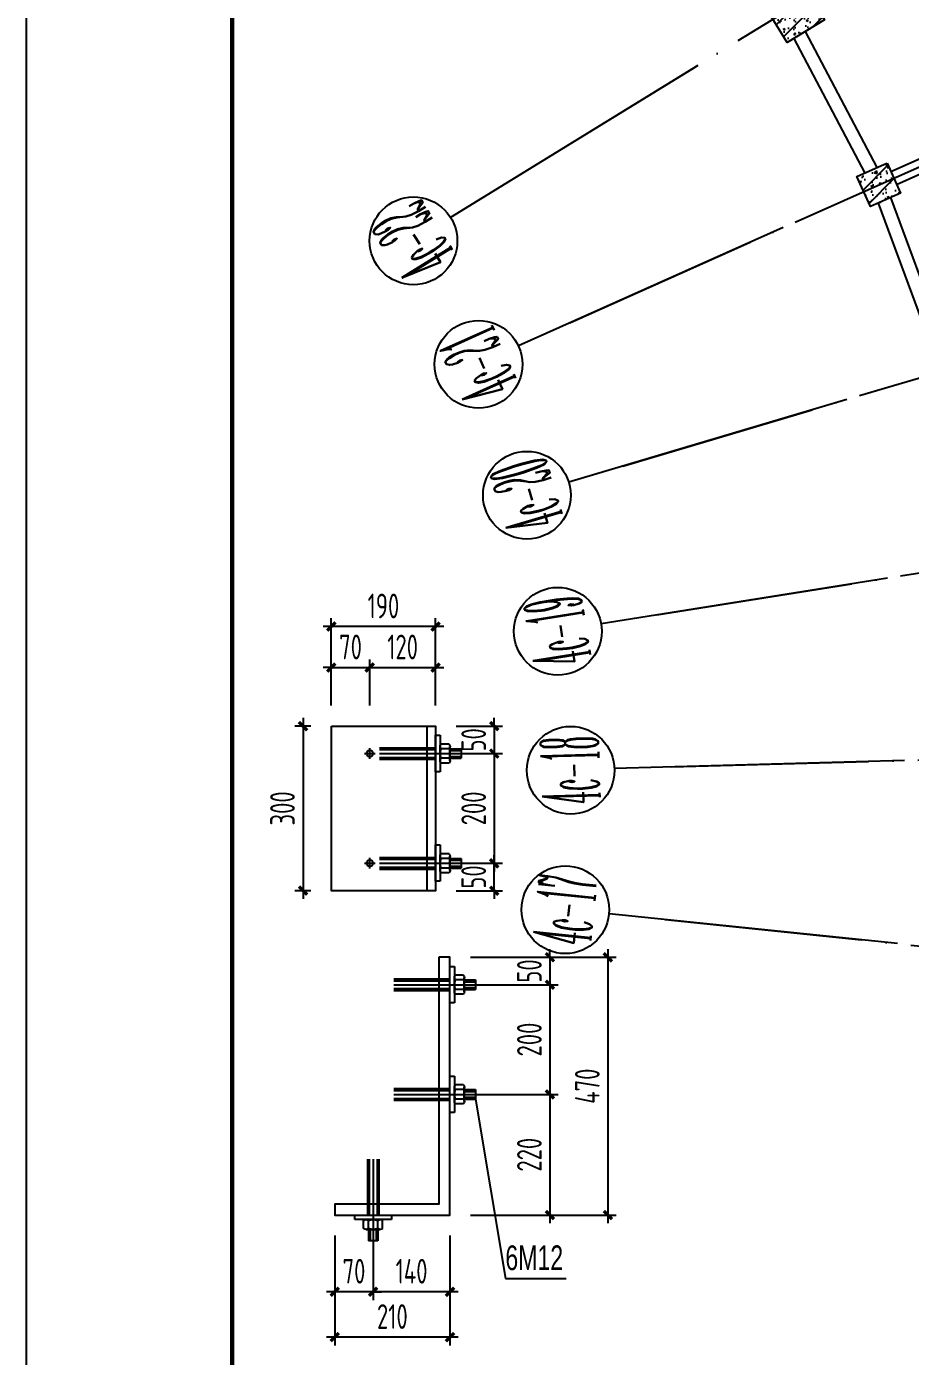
# Model space of a CAD drawing. Extents: x -803796 to -501762, y -1479216 to -846035.
# Drawn here: x -590862 to -574743, y -892698 to -868453 of the extents above; entities that cross this region are included whole.
import ezdxf
from ezdxf.enums import TextEntityAlignment as Align

# ---------------------------------------------------------------- set-up
doc = ezdxf.new("R2010")
doc.units = 0
doc.header["$LTSCALE"] = 1500
doc.linetypes.add('CENTER', pattern=[2, 1.25, -0.25, 0.25, -0.25])
doc.linetypes.add('XREF-GRID-04区$0$ACAD_ISO04W100', pattern=[30, 24, -3, 0, -3])
doc.layers.get('0').update_dxf_attribs({"linetype": 'CONTINUOUS'})
doc.layers.get('Defpoints').update_dxf_attribs({"linetype": 'CONTINUOUS'})
for name, color, linetype in [('AR-INT DECO', 140, 'CONTINUOUS'), ('BORDER', 7, 'CONTINUOUS'), ('C18', 4, 'CENTER'), ('COLUMN', 1, 'CONTINUOUS'), ('DIM', 3, 'CONTINUOUS'), ('HATCH', 254, 'CONTINUOUS'), ('L18', 6, 'CONTINUOUS'), ('L25', 7, 'CONTINUOUS'), ('struc', 161, 'CONTINUOUS'), ('TEXT', 7, 'CONTINUOUS'), ('XREF-GRID-04区$0$A-DOTE', 14, 'XREF-GRID-04区$0$ACAD_ISO04W100'), ('XREF-GRID-04区$0$AXIS', 3, 'CONTINUOUS')]:
    doc.layers.add(name, color=color, linetype=linetype)
doc.styles.add('TSSD_Dimension', font='Tssdeng.shx', dxfattribs={"width": 0.7, "bigfont": 'hztxt.shx'})
doc.styles.add('TSSD_Label', font='tj03-romans1.shx', dxfattribs={"width": 0.7, "bigfont": 'hztxt.shx'})
doc.styles.add('XREF-GRID-04区$0$_TCH_AXIS', font='COMPLEX', dxfattribs={"bigfont": 'GBCBIG'})
doc.dimstyles.new('TSSD_15_150', dxfattribs={"dimtxt": 450, "dimasz": 150, "dimexe": 150, "dimexo": 375, "dimgap": 150, "dimtad": 1, "dimdec": 0, "dimlfac": 0.1, "dimzin": 0, "dimdsep": 46, "dimtxsty": 'TSSD_Dimension', "dimblk": 'ARCHTICK', "dimblk1": 'ARCHTICK', "dimblk2": 'ARCHTICK', "dimcen": 0, "dimdle": 150, "dimclrt": 7, "dimadec": 0, "dimazin": 0, "dimtfac": 1, "dimtdec": 0, "dimtix": 1, "dimtmove": 2, "dimatfit": 3, "dimfxl": 1, "dimtolj": 1, "dimtzin": 0, "dimarcsym": 0})
pattern_1 = [(50, (-446704.6, -1040577.4), (358.6301, -31.37607), [37.5, -412.5]), (355, (-446704.6, -1040577.4), (-69.37567, 376.09607), [30, -330]), (100.4514, (-446674.7, -1040580), (289.2547, 344.71977), [31.8701, -350.57106]), (46.1842, (-446704.6, -1040477.4), (533.6205, -82.7595), [56.25, -618.75]), (96.6356, (-446660.1, -1040484.3), (467.3314, 487.0589), [47.8051, -525.8565]), (351.1842, (-446704.6, -1040477.4), (467.331, 487.0593), [45, -495]), (21, (-446654.6, -1040502.4), (298.45353, -201.30945), [37.5, -412.5]), (326, (-446654.6, -1040502.4), (121.65767, 362.575), [30, -330]), (71.4514, (-446629.7, -1040519.18), (420.1113, 161.26525), [31.8701, -350.57106]), (37.5, (-446704.59, -1040577.4), (6.07993, 166.44693), [0, -326, 0, -335, 0, -331.25]), (7.5, (-446704.59, -1040577.4), (131.53477, 197.20586), [0, -191, 0, -318.5, 0, -126.25]), (327.5, (-446816.09, -1040577.4), (266.91122, -11.27744), [0, -125, 0, -390, 0, -517.5]), (317.5, (-446866.09, -1040577.4), (291.59308, 50.0525), [0, -162.5, 0, -259, 0, -367.5]), (45, (-446704.59, -1040577.4), (-176.7767, 176.7767), [])]

# ---------------------------------------------------------------- blocks, each defined once
blk = doc.blocks.new('_ArchTick')
at = {"color": 0, "linetype": 'ByBlock', "const_width": 0.4}
blk.add_lwpolyline([(-0.5, -0.5), (0.5, 0.5)], dxfattribs=at)
blk = doc.blocks.new('*D414')
at = {"layer": 'Defpoints', "color": 0, "transparency": 16777216}
for p in [(-584604, -880139), (-585304, -881207), (-584604, -881207)]:
    blk.add_point(p, dxfattribs=at)
at = {"layer": 'DIM', "color": 0, "lineweight": -2, "transparency": 16777216}
for p, q in [((-585304, -880832), (-585304, -879989)), ((-584604, -880832), (-584604, -879989)), ((-585304, -880139), (-585454, -880139)), ((-585304, -880139), (-584604, -880139)), ((-584604, -880139), (-584454, -880139))]:
    blk.add_line(p, q, dxfattribs=at)
at = {"layer": 'DIM', "color": 0, "lineweight": -2, "transparency": 16777216, "xscale": 150, "yscale": 150, "zscale": 150}
blk.add_blockref('_ArchTick', (-585304, -880139), dxfattribs=at)
at = {"layer": 'DIM', "color": 0, "lineweight": -2, "transparency": 16777216, "xscale": 150, "yscale": 150, "zscale": 150, "rotation": 180}
blk.add_blockref('_ArchTick', (-584604, -880139), dxfattribs=at)
at = {"layer": 'DIM', "color": 7, "transparency": 16777216, "insert": (-584954, -879764), "char_height": 450, "attachment_point": 5, "style": 'TSSD_Dimension'}
blk.add_mtext('\\A1;70', dxfattribs=at)
blk = doc.blocks.new('*D415')
at = {"layer": 'Defpoints', "color": 0, "transparency": 16777216}
for p in [(-583404, -880139), (-584604, -881207), (-583404, -881207)]:
    blk.add_point(p, dxfattribs=at)
at = {"layer": 'DIM', "color": 0, "lineweight": -2, "transparency": 16777216}
for p, q in [((-584604, -880832), (-584604, -879989)), ((-583404, -880832), (-583404, -879989)), ((-584754, -880139), (-583254, -880139))]:
    blk.add_line(p, q, dxfattribs=at)
at = {"layer": 'DIM', "color": 0, "lineweight": -2, "transparency": 16777216, "xscale": 150, "yscale": 150, "zscale": 150, "rotation": 180}
blk.add_blockref('_ArchTick', (-584604, -880139), dxfattribs=at)
at = {"layer": 'DIM', "color": 0, "lineweight": -2, "transparency": 16777216, "xscale": 150, "yscale": 150, "zscale": 150}
blk.add_blockref('_ArchTick', (-583404, -880139), dxfattribs=at)
at = {"layer": 'DIM', "color": 7, "transparency": 16777216, "insert": (-584004, -879764), "char_height": 450, "attachment_point": 5, "style": 'TSSD_Dimension'}
blk.add_mtext('\\A1;120', dxfattribs=at)
blk = doc.blocks.new('*D416')
at = {"layer": 'Defpoints', "color": 0, "transparency": 16777216}
for p in [(-585304, -879391), (-585304, -881207), (-583404, -881207)]:
    blk.add_point(p, dxfattribs=at)
at = {"layer": 'DIM', "color": 0, "lineweight": -2, "transparency": 16777216}
for p, q in [((-585304, -880832), (-585304, -879241)), ((-583404, -880832), (-583404, -879241)), ((-583254, -879391), (-585454, -879391))]:
    blk.add_line(p, q, dxfattribs=at)
at = {"layer": 'DIM', "color": 0, "lineweight": -2, "transparency": 16777216, "xscale": 150, "yscale": 150, "zscale": 150, "rotation": 180}
blk.add_blockref('_ArchTick', (-585304, -879391), dxfattribs=at)
at = {"layer": 'DIM', "color": 0, "lineweight": -2, "transparency": 16777216, "xscale": 150, "yscale": 150, "zscale": 150}
blk.add_blockref('_ArchTick', (-583404, -879391), dxfattribs=at)
at = {"layer": 'DIM', "color": 7, "transparency": 16777216, "insert": (-584354, -879016), "char_height": 450, "attachment_point": 5, "style": 'TSSD_Dimension'}
blk.add_mtext('\\A1;190', dxfattribs=at)
blk = doc.blocks.new('*D417')
at = {"layer": 'Defpoints', "color": 0, "transparency": 16777216}
for p in [(-583404, -881207), (-583404, -881707), (-582333, -881707)]:
    blk.add_point(p, dxfattribs=at)
at = {"layer": 'DIM', "color": 0, "lineweight": -2, "transparency": 16777216}
for p, q in [((-583029, -881207), (-582183, -881207)), ((-582333, -881207), (-582333, -881057)), ((-582333, -881207), (-582333, -881707)), ((-583029, -881707), (-582183, -881707)), ((-582333, -881707), (-582333, -881857))]:
    blk.add_line(p, q, dxfattribs=at)
at = {"layer": 'DIM', "color": 0, "lineweight": -2, "transparency": 16777216, "xscale": 150, "yscale": 150, "zscale": 150}
for p, rotation in [((-582333, -881207), 270), ((-582333, -881707), 90)]:
    blk.add_blockref('_ArchTick', p, dxfattribs=dict(at, rotation=rotation))
at = {"layer": 'DIM', "color": 7, "transparency": 16777216, "insert": (-582708, -881457), "char_height": 450, "attachment_point": 5, "rotation": 90, "style": 'TSSD_Dimension'}
blk.add_mtext('\\A1;50', dxfattribs=at)
blk = doc.blocks.new('*D418')
at = {"layer": 'Defpoints', "color": 0, "transparency": 16777216}
for p in [(-583404, -881707), (-583404, -883707), (-582333, -883707)]:
    blk.add_point(p, dxfattribs=at)
at = {"layer": 'DIM', "color": 0, "lineweight": -2, "transparency": 16777216}
for p, q in [((-583029, -881707), (-582183, -881707)), ((-582333, -881557), (-582333, -883857)), ((-583029, -883707), (-582183, -883707))]:
    blk.add_line(p, q, dxfattribs=at)
at = {"layer": 'DIM', "color": 0, "lineweight": -2, "transparency": 16777216, "xscale": 150, "yscale": 150, "zscale": 150}
for p, rotation in [((-582333, -881707), 90), ((-582333, -883707), 270)]:
    blk.add_blockref('_ArchTick', p, dxfattribs=dict(at, rotation=rotation))
at = {"layer": 'DIM', "color": 7, "transparency": 16777216, "insert": (-582708, -882707), "char_height": 450, "attachment_point": 5, "rotation": 90, "style": 'TSSD_Dimension'}
blk.add_mtext('\\A1;200', dxfattribs=at)
blk = doc.blocks.new('*D419')
at = {"layer": 'Defpoints', "color": 0, "transparency": 16777216}
for p in [(-583404, -883707), (-582333, -883707), (-583404, -884207)]:
    blk.add_point(p, dxfattribs=at)
at = {"layer": 'DIM', "color": 0, "lineweight": -2, "transparency": 16777216}
for p, q in [((-583029, -883707), (-582183, -883707)), ((-582333, -883707), (-582333, -883557)), ((-582333, -884207), (-582333, -883707)), ((-583029, -884207), (-582183, -884207)), ((-582333, -884207), (-582333, -884357))]:
    blk.add_line(p, q, dxfattribs=at)
at = {"layer": 'DIM', "color": 0, "lineweight": -2, "transparency": 16777216, "xscale": 150, "yscale": 150, "zscale": 150}
for p, rotation in [((-582333, -883707), 270), ((-582333, -884207), 90)]:
    blk.add_blockref('_ArchTick', p, dxfattribs=dict(at, rotation=rotation))
at = {"layer": 'DIM', "color": 7, "transparency": 16777216, "insert": (-582708, -883957), "char_height": 450, "attachment_point": 5, "rotation": 90, "style": 'TSSD_Dimension'}
blk.add_mtext('\\A1;50', dxfattribs=at)
blk = doc.blocks.new('*D668')
at = {"layer": 'Defpoints', "color": 0, "transparency": 16777216}
for p in [(-585304, -881207), (-585820, -884207), (-585304, -884207)]:
    blk.add_point(p, dxfattribs=at)
at = {"layer": 'DIM', "color": 0, "lineweight": -2, "transparency": 16777216}
for p, q in [((-585679, -881207), (-585970, -881207)), ((-585820, -881057), (-585820, -884357)), ((-585679, -884207), (-585970, -884207))]:
    blk.add_line(p, q, dxfattribs=at)
at = {"layer": 'DIM', "color": 0, "lineweight": -2, "transparency": 16777216, "xscale": 150, "yscale": 150, "zscale": 150}
for p, rotation in [((-585820, -881207), 90), ((-585820, -884207), 270)]:
    blk.add_blockref('_ArchTick', p, dxfattribs=dict(at, rotation=rotation))
at = {"layer": 'DIM', "color": 7, "transparency": 16777216, "insert": (-586195, -882707), "char_height": 450, "attachment_point": 5, "rotation": 90, "style": 'TSSD_Dimension'}
blk.add_mtext('\\A1;300', dxfattribs=at)
blk = doc.blocks.new('LMM12A')
at = {"layer": 'L18'}
for p, q in [((0, 7.8), (0, -7.8)), ((9.8, 10.4), (1, 10.4)), ((9.8, 5.2), (1, 5.2)), ((10.8, 7.8), (10.8, -7.8)), ((9.8, -5.2), (1, -5.2)), ((9.8, -10.4), (1, -10.4))]:
    blk.add_line(p, q, dxfattribs=at)
for centre, radius, start, end in [((3.7, 7.8), 3.74, 136, 224), ((13.4, 0), 13.4, 157.1584, 202.8416), ((7.1, 7.8), 3.74, 316, 44), ((-2.6, 0), 13.4, 337.1584, 22.8416), ((3.7, -7.8), 3.74, 136, 224), ((7.1, -7.8), 3.74, 316, 44)]:
    blk.add_arc(centre, radius, start, end, dxfattribs=at)
blk = doc.blocks.new('A$C5A2A551F')
blk.add_lwpolyline([(1900, 5168), (1900, 668), (0, 668), (0, 468), (2100, 468), (2100, 5168)], close=True)
at = {"layer": 'C18'}
for p, q in [((1080, 4668), (2525, 4668)), ((1080, 2668), (2525, 2668)), ((700, 1488), (700, 43))]:
    blk.add_line(p, q, dxfattribs=at)
at = {"layer": 'L18'}
for p, q in [((1080, 4773), (2100, 4773)), ((1080, 4740), (2100, 4740)), ((2346, 4755), (2568, 4755)), ((2363, 4722), (2568, 4722)), ((2363, 4615), (2568, 4615)), ((2568, 4755), (2568, 4581)), ((1080, 4596), (2100, 4596)), ((1080, 4563), (2100, 4563)), ((2346, 4581), (2568, 4581)), ((1080, 2773), (2100, 2773)), ((1080, 2740), (2100, 2740)), ((2346, 2755), (2568, 2755)), ((2363, 2722), (2568, 2722)), ((2568, 2755), (2568, 2581)), ((1080, 2596), (2100, 2596)), ((1080, 2563), (2100, 2563)), ((2346, 2581), (2568, 2581)), ((2363, 2615), (2568, 2615)), ((595, 1488), (595, 468)), ((628, 1488), (628, 468)), ((772, 1488), (772, 468)), ((805, 1488), (805, 468)), ((613, 222), (613, 0)), ((787, 0), (613, 0)), ((647, 205), (647, 0)), ((754, 205), (754, 0)), ((787, 222), (787, 0))]:
    blk.add_line(p, q, dxfattribs=at)
at = {"layer": 'L25'}
for p, q in [((2100, 4335), (2100, 5001)), ((2100, 5001), (2183, 5001)), ((2183, 5001), (2183, 4335)), ((2183, 4335), (2100, 4335)), ((2100, 2335), (2100, 3001)), ((2100, 3001), (2183, 3001)), ((2183, 3001), (2183, 2335)), ((2183, 2335), (2100, 2335)), ((367, 468), (1033, 468)), ((367, 385), (367, 468)), ((1033, 385), (367, 385)), ((1033, 468), (1033, 385))]:
    blk.add_line(p, q, dxfattribs=at)
at = {"layer": 'L18', "extrusion": (0, 0, -1), "xscale": 16.66666666686069, "yscale": 16.66666666686069, "zscale": -16.66666666666666}
for p, rotation in [((-2183, 4668), 180.000010487033), ((-2183, 2668), 180.000010487033), ((-700, 385), 270.000010487033)]:
    blk.add_blockref('LMM12A', p, dxfattribs=dict(at, rotation=rotation))
blk = doc.blocks.new('*D670')
at = {"layer": 'Defpoints', "color": 0, "transparency": 16777216}
for p in [(-583141, -885421), (-583141, -885921), (-581317, -885921)]:
    blk.add_point(p, dxfattribs=at)
at = {"layer": 'DIM', "color": 0, "lineweight": -2, "transparency": 16777216}
for p, q in [((-581317, -885421), (-581317, -885271)), ((-582766, -885421), (-581167, -885421)), ((-581317, -885421), (-581317, -885921)), ((-582766, -885921), (-581167, -885921)), ((-581317, -885921), (-581317, -886071))]:
    blk.add_line(p, q, dxfattribs=at)
at = {"layer": 'DIM', "color": 0, "lineweight": -2, "transparency": 16777216, "xscale": 150, "yscale": 150, "zscale": 150}
for p, rotation in [((-581317, -885421), 270), ((-581317, -885921), 90)]:
    blk.add_blockref('_ArchTick', p, dxfattribs=dict(at, rotation=rotation))
at = {"layer": 'DIM', "color": 7, "transparency": 16777216, "insert": (-581692, -885671), "char_height": 450, "attachment_point": 5, "rotation": 90, "style": 'TSSD_Dimension'}
blk.add_mtext('\\A1;50', dxfattribs=at)
blk = doc.blocks.new('*D671')
at = {"layer": 'Defpoints', "color": 0, "transparency": 16777216}
for p in [(-584541, -890121), (-583141, -890121), (-584541, -891520)]:
    blk.add_point(p, dxfattribs=at)
at = {"layer": 'DIM', "color": 0, "lineweight": -2, "transparency": 16777216}
for p, q in [((-584541, -890496), (-584541, -891670)), ((-583141, -890496), (-583141, -891670)), ((-582991, -891520), (-584691, -891520))]:
    blk.add_line(p, q, dxfattribs=at)
at = {"layer": 'DIM', "color": 0, "lineweight": -2, "transparency": 16777216, "xscale": 150, "yscale": 150, "zscale": 150}
for p, rotation in [((-584541, -891520), 179.9995176722195), ((-583141, -891520), 359.9995176722196)]:
    blk.add_blockref('_ArchTick', p, dxfattribs=dict(at, rotation=rotation))
at = {"layer": 'DIM', "color": 7, "transparency": 16777216, "insert": (-583841, -891145), "char_height": 450, "attachment_point": 5, "rotation": 359.9995, "style": 'TSSD_Dimension'}
blk.add_mtext('\\A1;140', dxfattribs=at)
blk = doc.blocks.new('*D672')
at = {"layer": 'Defpoints', "color": 0, "transparency": 16777216}
for p in [(-583141, -885421), (-583141, -890121), (-580261, -890121)]:
    blk.add_point(p, dxfattribs=at)
at = {"layer": 'DIM', "color": 0, "lineweight": -2, "transparency": 16777216}
for p, q in [((-580261, -885271), (-580261, -890271)), ((-582766, -885421), (-580111, -885421)), ((-582766, -890121), (-580111, -890121))]:
    blk.add_line(p, q, dxfattribs=at)
at = {"layer": 'DIM', "color": 0, "lineweight": -2, "transparency": 16777216, "xscale": 150, "yscale": 150, "zscale": 150}
for p, rotation in [((-580261, -885421), 90), ((-580261, -890121), 270)]:
    blk.add_blockref('_ArchTick', p, dxfattribs=dict(at, rotation=rotation))
at = {"layer": 'DIM', "color": 7, "transparency": 16777216, "insert": (-580636, -887771), "char_height": 450, "attachment_point": 5, "rotation": 90, "style": 'TSSD_Dimension'}
blk.add_mtext('\\A1;470', dxfattribs=at)
blk = doc.blocks.new('*D673')
at = {"layer": 'Defpoints', "color": 0, "transparency": 16777216}
for p in [(-585241, -890121), (-583141, -890121), (-585241, -892346)]:
    blk.add_point(p, dxfattribs=at)
at = {"layer": 'DIM', "color": 0, "lineweight": -2, "transparency": 16777216}
for p, q in [((-585241, -890496), (-585241, -892496)), ((-583141, -890496), (-583141, -892496)), ((-582991, -892346), (-585391, -892346))]:
    blk.add_line(p, q, dxfattribs=at)
at = {"layer": 'DIM', "color": 0, "lineweight": -2, "transparency": 16777216, "xscale": 150, "yscale": 150, "zscale": 150, "rotation": 180}
blk.add_blockref('_ArchTick', (-585241, -892346), dxfattribs=at)
at = {"layer": 'DIM', "color": 0, "lineweight": -2, "transparency": 16777216, "xscale": 150, "yscale": 150, "zscale": 150}
blk.add_blockref('_ArchTick', (-583141, -892346), dxfattribs=at)
at = {"layer": 'DIM', "color": 7, "transparency": 16777216, "insert": (-584191, -891971), "char_height": 450, "attachment_point": 5, "style": 'TSSD_Dimension'}
blk.add_mtext('\\A1;210', dxfattribs=at)
blk = doc.blocks.new('*D674')
at = {"layer": 'Defpoints', "color": 0, "transparency": 16777216}
for p in [(-583141, -887921), (-583141, -890121), (-581317, -890121)]:
    blk.add_point(p, dxfattribs=at)
at = {"layer": 'DIM', "color": 0, "lineweight": -2, "transparency": 16777216}
for p, q in [((-581317, -887771), (-581317, -890271)), ((-582766, -887921), (-581167, -887921)), ((-582766, -890121), (-581167, -890121))]:
    blk.add_line(p, q, dxfattribs=at)
at = {"layer": 'DIM', "color": 0, "lineweight": -2, "transparency": 16777216, "xscale": 150, "yscale": 150, "zscale": 150}
for p, rotation in [((-581317, -887921), 90), ((-581317, -890121), 270)]:
    blk.add_blockref('_ArchTick', p, dxfattribs=dict(at, rotation=rotation))
at = {"layer": 'DIM', "color": 7, "transparency": 16777216, "insert": (-581692, -889021), "char_height": 450, "attachment_point": 5, "rotation": 90, "style": 'TSSD_Dimension'}
blk.add_mtext('\\A1;220', dxfattribs=at)
blk = doc.blocks.new('*D675')
at = {"layer": 'Defpoints', "color": 0, "transparency": 16777216}
for p in [(-583141, -885921), (-583141, -887921), (-581317, -887921)]:
    blk.add_point(p, dxfattribs=at)
at = {"layer": 'DIM', "color": 0, "lineweight": -2, "transparency": 16777216}
for p, q in [((-581317, -885771), (-581317, -888071)), ((-582766, -885921), (-581167, -885921)), ((-582766, -887921), (-581167, -887921))]:
    blk.add_line(p, q, dxfattribs=at)
at = {"layer": 'DIM', "color": 0, "lineweight": -2, "transparency": 16777216, "xscale": 150, "yscale": 150, "zscale": 150}
for p, rotation in [((-581317, -885921), 90), ((-581317, -887921), 270)]:
    blk.add_blockref('_ArchTick', p, dxfattribs=dict(at, rotation=rotation))
at = {"layer": 'DIM', "color": 7, "transparency": 16777216, "insert": (-581692, -886921), "char_height": 450, "attachment_point": 5, "rotation": 90, "style": 'TSSD_Dimension'}
blk.add_mtext('\\A1;200', dxfattribs=at)
blk = doc.blocks.new('*D676')
at = {"layer": 'Defpoints', "color": 0, "transparency": 16777216}
for p in [(-585241, -890121), (-584541, -890121), (-585241, -891520)]:
    blk.add_point(p, dxfattribs=at)
at = {"layer": 'DIM', "color": 0, "lineweight": -2, "transparency": 16777216}
for p, q in [((-585241, -890496), (-585241, -891670)), ((-584541, -890496), (-584541, -891670)), ((-585241, -891520), (-585391, -891520)), ((-584541, -891520), (-585241, -891520)), ((-584541, -891520), (-584391, -891520))]:
    blk.add_line(p, q, dxfattribs=at)
at = {"layer": 'DIM', "color": 0, "lineweight": -2, "transparency": 16777216, "xscale": 150, "yscale": 150, "zscale": 150}
for p, rotation in [((-585241, -891520), 359.9995176722151), ((-584541, -891520), 179.9995176722152)]:
    blk.add_blockref('_ArchTick', p, dxfattribs=dict(at, rotation=rotation))
at = {"layer": 'DIM', "color": 7, "transparency": 16777216, "insert": (-584891, -891145), "char_height": 450, "attachment_point": 5, "rotation": 359.9995, "style": 'TSSD_Dimension'}
blk.add_mtext('\\A1;70', dxfattribs=at)

msp = doc.modelspace()

# ---------------------------------------------------------------- hatches: boundary and pattern name
at = {"layer": 'HATCH'}
h = msp.add_hatch(dxfattribs=at)
h.set_pattern_fill('ARMORED', color=256, scale=50, style=0)
h.set_pattern_definition(pattern_1)
h.paths.add_polyline_path([(-576728.3, -867645.4), (-576309.4, -868326.9), (-576991, -868745.8), (-577409.9, -868064.3), (-576785.1, -867680.3)])
h = msp.add_hatch(dxfattribs=at)
h.set_pattern_fill('ARMORED', color=256, scale=50, style=0)
h.set_pattern_definition(pattern_1)
h.paths.add_polyline_path([(-575169.6, -870941.9), (-574924.8, -871489.7), (-575472.6, -871734.5), (-575717.4, -871186.7), (-575215.3, -870962.3)])

# ---------------------------------------------------------------- linework, layer by layer
at = {"layer": 'AR-INT DECO'}
for p, q in [((-583563.6, -881207), (-583563.6, -884207)), ((-583403.6, -881207), (-583403.6, -884207)), ((-584700.4, -881707), (-584506.8, -881707)), ((-584603.6, -881803.8), (-584603.6, -881610.2)), ((-584700.4, -883707), (-584506.8, -883707)), ((-584603.6, -883803.8), (-584603.6, -883610.2))]:
    msp.add_line(p, q, dxfattribs=at)
msp.add_lwpolyline([(-585303.6, -881207), (-583403.6, -881207), (-583403.6, -884207), (-585303.6, -884207)], close=True, dxfattribs=at)
for centre in [(-584603.6, -881707), (-584603.6, -883707)]:
    msp.add_circle(centre, 60, dxfattribs=at)
at = {"layer": 'BORDER', "elevation": -3.1}
msp.add_lwpolyline([(-590861.8, -909034.9), (-590861.8, -846034.9), (-501761.8, -846034.9), (-501761.8, -909034.9)], close=True, dxfattribs=at)
at = {"layer": 'BORDER', "const_width": 75, "elevation": -3.1}
msp.add_lwpolyline([(-587111.8, -907534.9), (-587111.8, -847534.9), (-503261.8, -847534.9), (-503261.8, -907534.9)], close=True, dxfattribs=at)
at = {"layer": 'C18'}
for p, q in [((-584423.9, -881707), (-582978.8, -881707)), ((-584423.9, -883707), (-582978.8, -883707))]:
    msp.add_line(p, q, dxfattribs=at)
at = {"layer": 'COLUMN', "elevation": -6.2}
for points in [[(-576728.3, -867645.4), (-576309.4, -868326.9), (-576991, -868745.8), (-577409.9, -868064.3), (-576785.1, -867680.3)], [(-575169.6, -870941.9), (-574924.8, -871489.7), (-575472.6, -871734.5), (-575717.4, -871186.7), (-575215.3, -870962.3)]]:
    msp.add_lwpolyline(points, close=True, dxfattribs=at)
at = {"layer": 'L18'}
for p, q in [((-584423.9, -881602), (-583403.6, -881602)), ((-584423.9, -881635.1), (-583403.6, -881635.1)), ((-583157.7, -881620.4), (-582935.5, -881620.4)), ((-583140.2, -881653.5), (-582935.5, -881653.5)), ((-583140.2, -881760.5), (-582935.5, -881760.5)), ((-582935.5, -881620.4), (-582935.5, -881793.6)), ((-584423.9, -881778.9), (-583403.6, -881778.9)), ((-584423.9, -881812), (-583403.6, -881812)), ((-583157.7, -881793.6), (-582935.5, -881793.6)), ((-584423.9, -883602), (-583403.6, -883602)), ((-584423.9, -883635.1), (-583403.6, -883635.1)), ((-583157.7, -883620.4), (-582935.5, -883620.4)), ((-583140.2, -883653.5), (-582935.5, -883653.5)), ((-582935.5, -883620.4), (-582935.5, -883793.6)), ((-584423.9, -883778.9), (-583403.6, -883778.9)), ((-584423.9, -883812), (-583403.6, -883812)), ((-583157.7, -883793.6), (-582935.5, -883793.6)), ((-583140.2, -883760.5), (-582935.5, -883760.5))]:
    msp.add_line(p, q, dxfattribs=at)
at = {"layer": 'L25'}
for p, q in [((-583403.6, -882040.3), (-583403.6, -881373.7)), ((-583403.6, -881373.7), (-583320.2, -881373.7)), ((-583320.2, -881373.7), (-583320.2, -882040.3)), ((-583320.2, -882040.3), (-583403.6, -882040.3)), ((-583403.6, -884035.8), (-583403.6, -883369.1)), ((-583403.6, -883373.7), (-583320.2, -883373.7)), ((-583320.2, -883369.1), (-583320.2, -884035.8)), ((-583320.2, -884035.8), (-583403.6, -884035.8))]:
    msp.add_line(p, q, dxfattribs=at)
at = {"layer": 'struc', "linetype": 'ByBlock'}
for p, q in [((-569072.2, -868409.1, -6.2), (-575098, -871101.6, -6.2)), ((-576870, -868671.5, -6.2), (-575575.9, -871123.3, -6.2)), ((-575347, -871021.4, -6.2), (-576656.6, -868540.3, -6.2)), ((-574996.4, -871330, -6.2), (-568970.6, -868637.5, -6.2)), ((-574058.5, -874386.9, -6.2), (-575102.3, -871569.2, -6.2)), ((-575331.1, -871671.1, -6.2), (-574298, -874460.1, -6.2))]:
    msp.add_line(p, q, dxfattribs=at)
at = {"layer": 'TEXT'}
for p, q in [((-582673.4, -888007.5), (-582130.1, -891274.4)), ((-582130.1, -891274.4), (-581020.1, -891274.4))]:
    msp.add_line(p, q, dxfattribs=at)
at = {"layer": 'XREF-GRID-04区$0$A-DOTE', "ltscale": 0.1}
for p, q in [((-581719.2, -871065.1, -6.2), (-560268.2, -857880.5, -6.2)), ((-580952.1, -873854.3, -6.2), (-557791.5, -863505.5, -6.2)), ((-579985.1, -876464.8, -6.2), (-555480.1, -869170.6, -6.2)), ((-579367.1, -879179.2, -6.2), (-554317.1, -875177.5, -6.2)), ((-579108.6, -881951.1, -6.2), (-553750.7, -881253.3, -6.2)), ((-579214.2, -884733, -6.2), (-553366.5, -887414.9, -6.2))]:
    msp.add_line(p, q, dxfattribs=at)
at = {"layer": 'XREF-GRID-04区$0$AXIS'}
for p, q in [((-578622.7, -869161.8, -6.2), (-583129.9, -871932.1, -6.2)), ((-577063.1, -872116.6, -6.2), (-581893.4, -874274.9, -6.2)), ((-575902.5, -875249.6, -6.2), (-580973.2, -876758.9, -6.2)), ((-575160.8, -878507.3, -6.2), (-580385.1, -879341.9, -6.2)), ((-574850.7, -881833.9, -6.2), (-580139.2, -881979.4, -6.2)), ((-574977.4, -885172.6, -6.2), (-580239.7, -884626.6, -6.2))]:
    msp.add_line(p, q, dxfattribs=at)
for centre in [(-583806.1, -872359.7, -6.2), (-582619.6, -874610.5, -6.2), (-581737, -876996.9, -6.2), (-581173.4, -879478.1, -6.2), (-580938.6, -882011.7, -6.2), (-581036.4, -884554.2, -6.2)]:
    msp.add_circle(centre, 800, dxfattribs=at)

# ---------------------------------------------------------------- block references
msp.add_blockref('A$C5A2A551F', (-585241.4, -890588.9))
at = {"layer": 'L18', "extrusion": (0, 0, -1), "xscale": 16.66666666686069, "yscale": 16.66666666686069, "zscale": -16.66666666666666, "rotation": 180.000010487033}
for p in [(583320.2, -881707), (583320.2, -883707)]:
    msp.add_blockref('LMM12A', p, dxfattribs=at)

# ---------------------------------------------------------------- texts
at = {"layer": 'TEXT', "style": 'TSSD_Label', "width": 0.7}
msp.add_text('6M12', height=450, dxfattribs=at).set_placement((-582130.1, -891124.4))
at = {"layer": 'XREF-GRID-04区$0$AXIS', "color": 7, "style": 'XREF-GRID-04区$0$_TCH_AXIS'}
for s, rotation, width, p, p2 in [('4c-22', 121.57624, 0.244969, (-583046.9, -872612, -6.2), (-583688.3, -871568.5, -6.2)), ('4c-21', 114.07624, 0.257862, (-581899.8, -874959.7, -6.2), (-582399.5, -873841.4, -6.2)), ('4c-20', 106.57624, 0.244969, (-581068.9, -877437.1, -6.2), (-581418.4, -876263.1, -6.2)), ('4c-19', 99.07624, 0.257862, (-580568.6, -880001.7, -6.2), (-580761.8, -878792.2, -6.2)), ('4c-18', 91.57624, 0.257862, (-580407.2, -882609.7, -6.2), (-580440.9, -881385.3, -6.2)), ('4c-17', 84.07624, 0.257862, (-580587.7, -885216.5, -6.2), (-580461.3, -883998.1, -6.2))]:
    msp.add_text(s, height=1050, rotation=rotation, dxfattribs=dict(at, width=width)).set_placement(p, p2, align=Align.FIT)

# ---------------------------------------------------------------- dimensions: what is measured, and where the dimension line sits
at = {"layer": 'DIM'}
for base, p1, p2, picture, middle in [((-585303.6, -879390.7), (-583403.6, -881207), (-585303.6, -881207), '*D416', (-584353.6, -879015.7)), ((-584603.6, -880139), (-585303.6, -881207), (-584603.6, -881207), '*D414', (-584953.6, -879764)), ((-583403.6, -880139), (-584603.6, -881207), (-583403.6, -881207), '*D415', (-584003.6, -879764)), ((-585241.4, -892345.8), (-583141.4, -890120.9), (-585241.4, -890120.8), '*D673', (-584191.4, -891970.8))]:
    dim = msp.add_linear_dim(base=base, p1=p1, p2=p2, dimstyle='TSSD_15_150', dxfattribs=at)
    dim.commit()
    dim.dimension.update_dxf_attribs({"geometry": picture, "text_midpoint": middle})
for base, p1, p2, angle, picture, middle in [((-585820, -884207, 3.1), (-585303.6, -881207, 3.1), (-585303.6, -884207, 3.1), 90, '*D668', (-586195, -882707, 3.1)), ((-582333.5, -881707), (-583403.6, -881207), (-583403.6, -881707), 90, '*D417', (-582708.5, -881457)), ((-582333.5, -883707), (-583403.6, -881707), (-583403.6, -883707), 90, '*D418', (-582708.5, -882707)), ((-582333.5, -883707), (-583403.6, -884207), (-583403.6, -883707), 270, '*D419', (-582708.5, -883957)), ((-580261.3, -890120.9), (-583141.4, -885420.9), (-583141.4, -890120.9), 90, '*D672', (-580636.3, -887770.9))]:
    dim = msp.add_linear_dim(base=base, p1=p1, p2=p2, angle=angle, dimstyle='TSSD_15_150', dxfattribs=at)
    dim.commit()
    dim.dimension.update_dxf_attribs({"geometry": picture, "text_midpoint": middle})
for p1, p2, distance, picture, middle in [((-583141.4, -885420.9), (-583141.4, -885920.9), 1824.2, '*D670', (-581692.2, -885670.9)), ((-583141.4, -885920.9), (-583141.4, -887920.9), 1824.2, '*D675', (-581692.2, -886920.9)), ((-583141.4, -887920.9), (-583141.4, -890120.9), 1824.2, '*D674', (-581692.2, -889020.9)), ((-584541.4, -890120.8), (-585241.4, -890120.8), 1399.1, '*D676', (-584891.4, -891144.9)), ((-583141.4, -890120.9), (-584541.4, -890120.8), 1399.1, '*D671', (-583841.4, -891144.9))]:
    dim = msp.add_aligned_dim(p1=p1, p2=p2, distance=distance, dimstyle='TSSD_15_150', dxfattribs=at)
    dim.commit()
    dim.dimension.update_dxf_attribs({"geometry": picture, "text_midpoint": middle})

doc.saveas('drawing.dxf')
